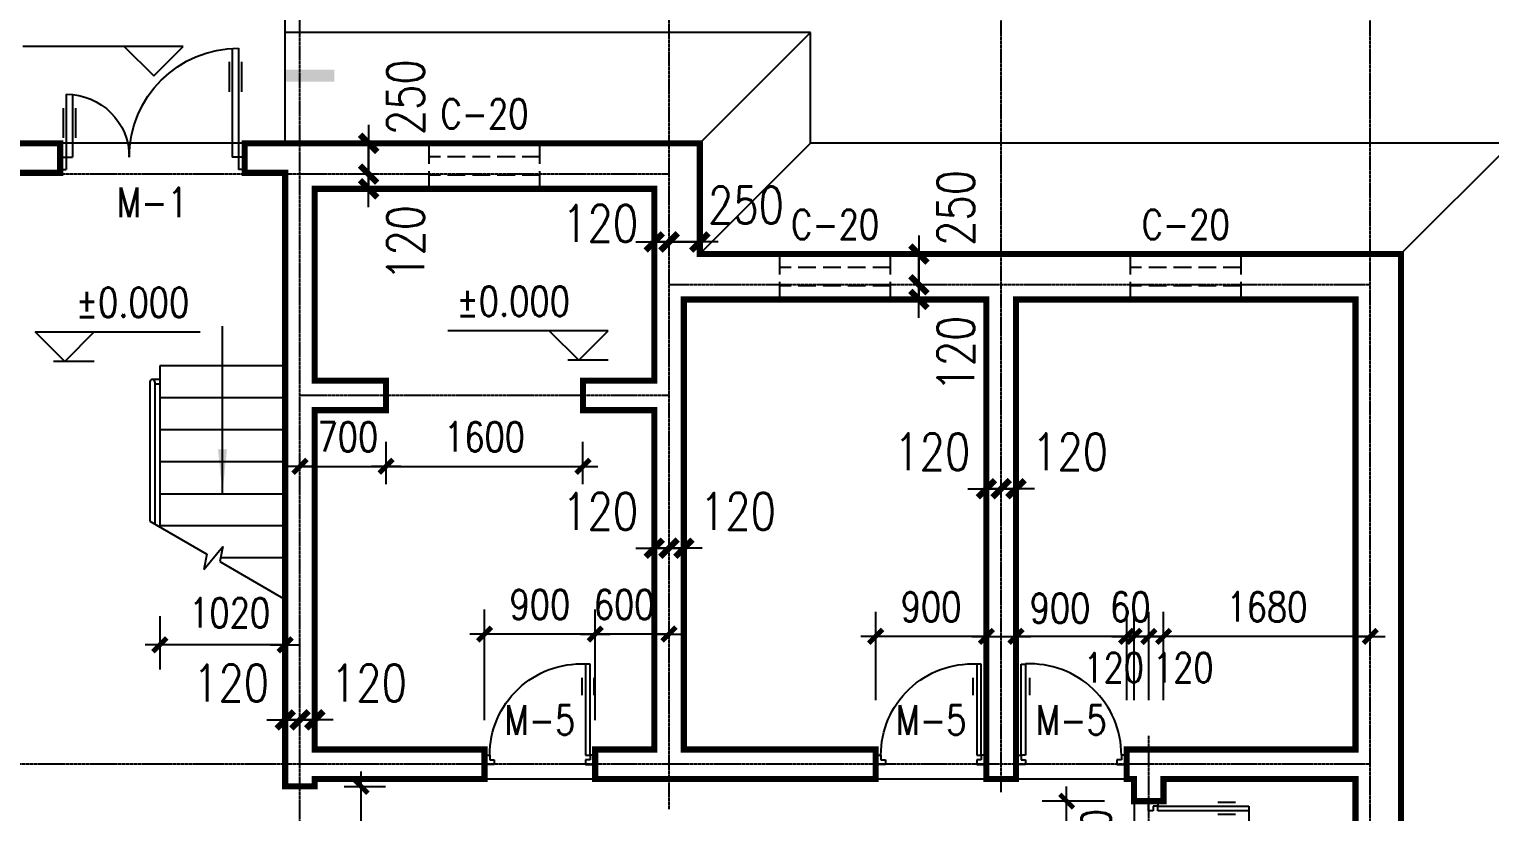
# Model space of a CAD drawing. Header units: millimetres. Extents: x -961 to 83139, y -328 to 41672.
# Drawn here: x 60442 to 72315, y 24796 to 31161 of the extents above; entities that cross this region are included whole.
import ezdxf
from ezdxf.enums import TextEntityAlignment as Align

# ---------------------------------------------------------------- set-up
doc = ezdxf.new("R2010")
doc.units = ezdxf.units.MM
doc.linetypes.add('DASH', pattern=[0.35, 0.25, -0.1])
doc.linetypes.add('DOTE', pattern=[2.42, 2, -0.2, 0.02, -0.2])
for name, color, linetype in [('COLUMN', 7, 'Continuous'), ('DOTE', 1, 'DOTE'), ('GROUND', 2, 'Continuous'), ('PUB_DIM', 3, 'Continuous'), ('PUB_WALL', 7, 'Continuous'), ('STAIR', 2, 'Continuous'), ('WALL', 9, 'Continuous'), ('WINDOW', 4, 'Continuous'), ('WINDOW_TEXT', 7, 'Continuous')]:
    doc.layers.add(name, color=color, linetype=linetype)
doc.styles.add('_SIMPLEX', font='SIMPLEX.shx', dxfattribs={"width": 0.8})
doc.styles.add('DIM_FONT', font='SIMPLEX.shx', dxfattribs={"width": 0.8})
doc.styles.add('SIMPLEX', font='SIMPLEX.SHX')
doc.dimstyles.new('AXIS', dxfattribs={"dimtxt": 300, "dimasz": 1, "dimexe": 250, "dimexo": 300, "dimgap": 150, "dimtad": 1, "dimdec": 0, "dimzin": 0, "dimdsep": 46, "dimtxsty": 'DIM_FONT', "dimblk": '_DIMX', "dimcen": 0.09, "dimse1": 1, "dimse2": 1, "dimclrt": 7, "dimadec": 0, "dimazin": 0, "dimtfac": 1, "dimtdec": 0, "dimtix": 1, "dimtmove": 2, "dimatfit": 3, "dimldrblk": '_DIMX', "dimfxl": 1, "dimtolj": 1, "dimtzin": 0, "dimarcsym": 0})
doc.dimstyles.new('DIMA80', dxfattribs={"dimscale": 0.8, "dimtxt": 300, "dimasz": 1, "dimexe": 250, "dimexo": 300, "dimgap": 150, "dimtad": 1, "dimdec": 0, "dimzin": 0, "dimdsep": 46, "dimtxsty": 'DIM_FONT', "dimblk": '_DIMX', "dimcen": 0.09, "dimse1": 1, "dimclrt": 7, "dimadec": 0, "dimazin": 0, "dimtfac": 1, "dimtdec": 0, "dimtix": 1, "dimtmove": 2, "dimatfit": 3, "dimldrblk": '_DIMX', "dimfxl": 1, "dimtolj": 1, "dimtzin": 0, "dimarcsym": 0})
doc.dimstyles.new('DIMB80', dxfattribs={"dimscale": 0.8, "dimtxt": 300, "dimasz": 1, "dimexe": 250, "dimexo": 300, "dimgap": 150, "dimtad": 1, "dimdec": 0, "dimzin": 0, "dimdsep": 46, "dimtxsty": 'DIM_FONT', "dimblk": '_DIMX', "dimcen": 0.09, "dimse2": 1, "dimclrt": 7, "dimadec": 0, "dimazin": 0, "dimtfac": 1, "dimtdec": 0, "dimtix": 1, "dimtmove": 2, "dimatfit": 3, "dimldrblk": '_DIMX', "dimfxl": 1, "dimtolj": 1, "dimtzin": 0, "dimarcsym": 0})
doc.dimstyles.new('DIMN80', dxfattribs={"dimscale": 0.8, "dimtxt": 300, "dimasz": 1, "dimexe": 250, "dimexo": 300, "dimgap": 150, "dimtad": 1, "dimdec": 0, "dimzin": 0, "dimdsep": 46, "dimtxsty": 'DIM_FONT', "dimblk": '_DIMX', "dimcen": 0.09, "dimclrt": 7, "dimadec": 0, "dimazin": 0, "dimtfac": 1, "dimtdec": 0, "dimtix": 1, "dimtmove": 2, "dimatfit": 3, "dimldrblk": '_DIMX', "dimfxl": 1, "dimtolj": 1, "dimtzin": 0, "dimarcsym": 0})

# ---------------------------------------------------------------- blocks, each defined once
blk = doc.blocks.new('_DIMX')
blk.add_line((-150, 0), (150, 0))
at = {"const_width": 50}
blk.add_lwpolyline([(-70, -70), (70, 70)], dxfattribs=at)
blk = doc.blocks.new('*D818')
at = {"layer": 'Defpoints', "color": 0}
for p in [(63343, 27606), (62643, 27222), (63343, 27222)]:
    blk.add_point(p, dxfattribs=at)
at = {"layer": 'PUB_DIM', "color": 0, "lineweight": -2}
for p, q in [((63343, 27462), (63343, 27806)), ((62644, 27606), (63342, 27606))]:
    blk.add_line(p, q, dxfattribs=at)
at = {"layer": 'PUB_DIM', "color": 0, "lineweight": -2, "xscale": 0.8, "yscale": 0.8, "zscale": 0.8, "rotation": 180}
blk.add_blockref('_DIMX', (62643, 27606), dxfattribs=at)
at = {"layer": 'PUB_DIM', "color": 0, "lineweight": -2, "xscale": 0.8, "yscale": 0.8, "zscale": 0.8}
blk.add_blockref('_DIMX', (63343, 27606), dxfattribs=at)
at = {"layer": 'PUB_DIM', "color": 7, "insert": (63032, 27846), "char_height": 240, "attachment_point": 5, "style": 'DIM_FONT'}
blk.add_mtext('\\A1;700', dxfattribs=at)
blk = doc.blocks.new('_ARROW')
blk.add_solid([(0, 0), (-1, 0.1), (-1, -0.1)])
blk = doc.blocks.new('*D819')
at = {"layer": 'Defpoints', "color": 0}
for p in [(64943, 27606), (63343, 27222), (64943, 27222)]:
    blk.add_point(p, dxfattribs=at)
at = {"layer": 'PUB_DIM', "color": 0, "lineweight": -2}
for p, q in [((63343, 27462), (63343, 27806)), ((64943, 27462), (64943, 27806)), ((63344, 27606), (64942, 27606))]:
    blk.add_line(p, q, dxfattribs=at)
at = {"layer": 'PUB_DIM', "color": 0, "lineweight": -2, "xscale": 0.8, "yscale": 0.8, "zscale": 0.8, "rotation": 180}
blk.add_blockref('_DIMX', (63343, 27606), dxfattribs=at)
at = {"layer": 'PUB_DIM', "color": 0, "lineweight": -2, "xscale": 0.8, "yscale": 0.8, "zscale": 0.8}
blk.add_blockref('_DIMX', (64943, 27606), dxfattribs=at)
at = {"layer": 'PUB_DIM', "color": 7, "insert": (64143, 27846), "char_height": 240, "attachment_point": 5, "style": 'DIM_FONT'}
blk.add_mtext('\\A1;1600', dxfattribs=at)
blk = doc.blocks.new('*D820')
at = {"layer": 'Defpoints', "color": 0}
for p in [(68343, 27424), (68343, 27424), (68463, 27424)]:
    blk.add_point(p, dxfattribs=at)
at = {"layer": 'PUB_DIM', "color": 0, "lineweight": -2}
for p, q in [((68342, 27424), (68341, 27424)), ((68463, 27424), (68343, 27424)), ((68464, 27424), (68465, 27424))]:
    blk.add_line(p, q, dxfattribs=at)
blk.add_blockref('_DIMX', (68343, 27424), dxfattribs=at)
at = {"layer": 'PUB_DIM', "color": 0, "lineweight": -2, "rotation": 180}
blk.add_blockref('_DIMX', (68463, 27424), dxfattribs=at)
at = {"layer": 'PUB_DIM', "color": 7, "insert": (68903, 27724), "char_height": 300, "attachment_point": 5, "style": 'DIM_FONT'}
blk.add_mtext('\\A1;120', dxfattribs=at)
blk = doc.blocks.new('*D821')
at = {"layer": 'Defpoints', "color": 0}
for p in [(68223, 27424), (68223, 27424), (68343, 27424)]:
    blk.add_point(p, dxfattribs=at)
at = {"layer": 'PUB_DIM', "color": 0, "lineweight": -2}
for p, q in [((68222, 27424), (68221, 27424)), ((68343, 27424), (68223, 27424)), ((68344, 27424), (68345, 27424))]:
    blk.add_line(p, q, dxfattribs=at)
blk.add_blockref('_DIMX', (68223, 27424), dxfattribs=at)
at = {"layer": 'PUB_DIM', "color": 0, "lineweight": -2, "rotation": 180}
blk.add_blockref('_DIMX', (68343, 27424), dxfattribs=at)
at = {"layer": 'PUB_DIM', "color": 7, "insert": (67783, 27724), "char_height": 300, "attachment_point": 5, "style": 'DIM_FONT'}
blk.add_mtext('\\A1;120', dxfattribs=at)
blk = doc.blocks.new('*D822')
at = {"layer": 'Defpoints', "color": 0}
for p in [(62523, 25544), (62523, 25544), (62643, 25544)]:
    blk.add_point(p, dxfattribs=at)
at = {"layer": 'PUB_DIM', "color": 0, "lineweight": -2}
for p, q in [((62522, 25544), (62521, 25544)), ((62643, 25544), (62523, 25544)), ((62644, 25544), (62645, 25544))]:
    blk.add_line(p, q, dxfattribs=at)
blk.add_blockref('_DIMX', (62523, 25544), dxfattribs=at)
at = {"layer": 'PUB_DIM', "color": 0, "lineweight": -2, "rotation": 180}
blk.add_blockref('_DIMX', (62643, 25544), dxfattribs=at)
at = {"layer": 'PUB_DIM', "color": 7, "insert": (62083, 25844), "char_height": 300, "attachment_point": 5, "style": 'DIM_FONT'}
blk.add_mtext('\\A1;120', dxfattribs=at)
blk = doc.blocks.new('*D823')
at = {"layer": 'Defpoints', "color": 0}
for p in [(61503, 26628), (62523, 26628), (61503, 26154)]:
    blk.add_point(p, dxfattribs=at)
at = {"layer": 'PUB_DIM', "color": 0, "lineweight": -2}
for p, q in [((61503, 26388), (61503, 25954)), ((62522, 26154), (61504, 26154))]:
    blk.add_line(p, q, dxfattribs=at)
at = {"layer": 'PUB_DIM', "color": 0, "lineweight": -2, "xscale": 0.8, "yscale": 0.8, "zscale": 0.8, "rotation": 180}
blk.add_blockref('_DIMX', (61503, 26154), dxfattribs=at)
at = {"layer": 'PUB_DIM', "color": 0, "lineweight": -2, "xscale": 0.8, "yscale": 0.8, "zscale": 0.8}
blk.add_blockref('_DIMX', (62523, 26154), dxfattribs=at)
at = {"layer": 'PUB_DIM', "color": 7, "insert": (62071, 26414), "char_height": 240, "attachment_point": 5, "style": 'DIM_FONT'}
blk.add_mtext('\\A1;1020', dxfattribs=at)
blk = doc.blocks.new('M_A23MCU')
for p, q in [((-0.454, 0.081), (-0.454, 0.905)), ((-0.454, 0.905), (-0.413, 0.905)), ((-0.413, 0.905), (-0.413, 0.081)), ((-0.489, 0.782), (-0.489, 0.624)), ((-0.378, 0.782), (-0.378, 0.624)), ((-0.495, -0.002), (-0.495, 0.081)), ((-0.495, 0.081), (-0.454, 0.081)), ((-0.413, 0.081), (-0.454, 0.081)), ((-0.454, 0.081), (-0.454, 0.039)), ((-0.454, 0.039), (-0.413, 0.039)), ((-0.413, 0.039), (-0.413, -0.002)), ((0.412, 0.039), (0.412, -0.002)), ((0.453, 0.039), (0.412, 0.039)), ((0.453, 0.081), (0.453, 0.039)), ((0.494, 0.081), (0.453, 0.081)), ((0.494, -0.002), (0.494, 0.081)), ((-0.413, -0.002), (-0.495, -0.002)), ((-0.495, -0.002), (-0.495, -0.002)), ((0.412, -0.002), (0.494, -0.002)), ((0.494, -0.002), (0.494, -0.002))]:
    blk.add_line(p, q)
blk.add_arc((-0.372, 0.082), 0.825, 359.9283, 92.866)
blk = doc.blocks.new('*D875')
at = {"layer": 'Defpoints', "color": 0}
for p in [(69663, 26223), (69663, 25465), (71343, 25465)]:
    blk.add_point(p, dxfattribs=at)
at = {"layer": 'PUB_DIM', "color": 0, "lineweight": -2}
for p, q in [((69663, 25705), (69663, 26423)), ((71342, 26223), (69664, 26223))]:
    blk.add_line(p, q, dxfattribs=at)
at = {"layer": 'PUB_DIM', "color": 0, "lineweight": -2, "xscale": 0.8, "yscale": 0.8, "zscale": 0.8, "rotation": 180}
blk.add_blockref('_DIMX', (69663, 26223), dxfattribs=at)
at = {"layer": 'PUB_DIM', "color": 0, "lineweight": -2, "xscale": 0.8, "yscale": 0.8, "zscale": 0.8}
blk.add_blockref('_DIMX', (71343, 26223), dxfattribs=at)
at = {"layer": 'PUB_DIM', "color": 7, "insert": (70503, 26463), "char_height": 240, "attachment_point": 5, "style": 'DIM_FONT'}
blk.add_mtext('\\A1;1680', dxfattribs=at)
blk = doc.blocks.new('*D740')
at = {"layer": 'Defpoints', "color": 0}
for p in [(65643, 26940), (65643, 26940), (65763, 26940)]:
    blk.add_point(p, dxfattribs=at)
at = {"layer": 'PUB_DIM', "color": 0, "lineweight": -2}
for p, q in [((65642, 26940), (65641, 26940)), ((65763, 26940), (65643, 26940)), ((65764, 26940), (65765, 26940))]:
    blk.add_line(p, q, dxfattribs=at)
blk.add_blockref('_DIMX', (65643, 26940), dxfattribs=at)
at = {"layer": 'PUB_DIM', "color": 0, "lineweight": -2, "rotation": 180}
blk.add_blockref('_DIMX', (65763, 26940), dxfattribs=at)
at = {"layer": 'PUB_DIM', "color": 7, "insert": (66203, 27240), "char_height": 300, "attachment_point": 5, "style": 'DIM_FONT'}
blk.add_mtext('\\A1;120', dxfattribs=at)
blk = doc.blocks.new('*D741')
at = {"layer": 'Defpoints', "color": 0}
for p in [(65523, 26940), (65523, 26940), (65643, 26940)]:
    blk.add_point(p, dxfattribs=at)
at = {"layer": 'PUB_DIM', "color": 0, "lineweight": -2}
for p, q in [((65522, 26940), (65521, 26940)), ((65643, 26940), (65523, 26940)), ((65644, 26940), (65645, 26940))]:
    blk.add_line(p, q, dxfattribs=at)
blk.add_blockref('_DIMX', (65523, 26940), dxfattribs=at)
at = {"layer": 'PUB_DIM', "color": 0, "lineweight": -2, "rotation": 180}
blk.add_blockref('_DIMX', (65643, 26940), dxfattribs=at)
at = {"layer": 'PUB_DIM', "color": 7, "insert": (65083, 27240), "char_height": 300, "attachment_point": 5, "style": 'DIM_FONT'}
blk.add_mtext('\\A1;120', dxfattribs=at)
blk = doc.blocks.new('*D742')
at = {"layer": 'Defpoints', "color": 0}
for p in [(65043, 26242), (65043, 25303), (65643, 25303)]:
    blk.add_point(p, dxfattribs=at)
at = {"layer": 'PUB_DIM', "color": 0, "lineweight": -2}
for p, q in [((65043, 25543), (65043, 26442)), ((65642, 26242), (65043, 26242))]:
    blk.add_line(p, q, dxfattribs=at)
at = {"layer": 'PUB_DIM', "color": 0, "lineweight": -2, "xscale": 0.8, "yscale": 0.8, "zscale": 0.8, "rotation": 180}
blk.add_blockref('_DIMX', (65043, 26242), dxfattribs=at)
at = {"layer": 'PUB_DIM', "color": 0, "lineweight": -2, "xscale": 0.8, "yscale": 0.8, "zscale": 0.8}
blk.add_blockref('_DIMX', (65643, 26242), dxfattribs=at)
at = {"layer": 'PUB_DIM', "color": 7, "insert": (65278, 26482), "char_height": 240, "attachment_point": 5, "style": 'DIM_FONT'}
blk.add_mtext('\\A1;600', dxfattribs=at)
blk = doc.blocks.new('*D744')
at = {"layer": 'Defpoints', "color": 0}
for p in [(68875, 24883), (69423, 24883), (69423, 23983)]:
    blk.add_point(p, dxfattribs=at)
at = {"layer": 'PUB_DIM', "color": 0, "lineweight": -2}
for p, q in [((69183, 24883), (68675, 24883)), ((68875, 23984), (68875, 24882)), ((69183, 23983), (68675, 23983))]:
    blk.add_line(p, q, dxfattribs=at)
at = {"layer": 'PUB_DIM', "color": 0, "lineweight": -2, "xscale": 0.8, "yscale": 0.8, "zscale": 0.8}
for p, rotation in [((68875, 24883), 90), ((68875, 23983), 270)]:
    blk.add_blockref('_DIMX', p, dxfattribs=dict(at, rotation=rotation))
at = {"layer": 'PUB_DIM', "color": 7, "insert": (69115, 24571), "char_height": 240, "attachment_point": 5, "rotation": 90, "style": 'DIM_FONT'}
blk.add_mtext('\\A1;900', dxfattribs=at)
blk = doc.blocks.new('*D745')
at = {"layer": 'Defpoints', "color": 0}
for p in [(68463, 26223), (68463, 25465), (69363, 25465)]:
    blk.add_point(p, dxfattribs=at)
at = {"layer": 'PUB_DIM', "color": 0, "lineweight": -2}
for p, q in [((69363, 25705), (69363, 26423)), ((68462, 26223), (68461, 26223)), ((69363, 26223), (68463, 26223)), ((69364, 26223), (69364, 26223))]:
    blk.add_line(p, q, dxfattribs=at)
at = {"layer": 'PUB_DIM', "color": 0, "lineweight": -2, "xscale": 0.8, "yscale": 0.8, "zscale": 0.8}
blk.add_blockref('_DIMX', (68463, 26223), dxfattribs=at)
at = {"layer": 'PUB_DIM', "color": 0, "lineweight": -2, "xscale": 0.8, "yscale": 0.8, "zscale": 0.8, "rotation": 180}
blk.add_blockref('_DIMX', (69363, 26223), dxfattribs=at)
at = {"layer": 'PUB_DIM', "color": 7, "insert": (68821, 26453), "char_height": 240, "attachment_point": 5, "style": 'DIM_FONT'}
blk.add_mtext('\\A1;900', dxfattribs=at)
blk = doc.blocks.new('*D746')
at = {"layer": 'Defpoints', "color": 0}
for p in [(69543, 26223), (69543, 25465), (69663, 25465)]:
    blk.add_point(p, dxfattribs=at)
at = {"layer": 'PUB_DIM', "color": 0, "lineweight": -2}
for p, q in [((69543, 25705), (69543, 26423)), ((69663, 25705), (69663, 26423)), ((69542, 26223), (69541, 26223)), ((69663, 26223), (69543, 26223)), ((69664, 26223), (69664, 26223))]:
    blk.add_line(p, q, dxfattribs=at)
at = {"layer": 'PUB_DIM', "color": 0, "lineweight": -2, "xscale": 0.8, "yscale": 0.8, "zscale": 0.8}
blk.add_blockref('_DIMX', (69543, 26223), dxfattribs=at)
at = {"layer": 'PUB_DIM', "color": 0, "lineweight": -2, "xscale": 0.8, "yscale": 0.8, "zscale": 0.8, "rotation": 180}
blk.add_blockref('_DIMX', (69663, 26223), dxfattribs=at)
at = {"layer": 'PUB_DIM', "color": 7, "insert": (69823, 25969), "char_height": 240, "attachment_point": 5, "style": 'DIM_FONT'}
blk.add_mtext('\\A1;120', dxfattribs=at)
blk = doc.blocks.new('*D747')
at = {"layer": 'Defpoints', "color": 0}
for p in [(69363, 26223), (69363, 25465), (69423, 25465)]:
    blk.add_point(p, dxfattribs=at)
at = {"layer": 'PUB_DIM', "color": 0, "lineweight": -2}
for p, q in [((69363, 25705), (69363, 26423)), ((69423, 25705), (69423, 26423)), ((69362, 26223), (69361, 26223)), ((69423, 26223), (69363, 26223)), ((69424, 26223), (69424, 26223))]:
    blk.add_line(p, q, dxfattribs=at)
at = {"layer": 'PUB_DIM', "color": 0, "lineweight": -2, "xscale": 0.8, "yscale": 0.8, "zscale": 0.8}
blk.add_blockref('_DIMX', (69363, 26223), dxfattribs=at)
at = {"layer": 'PUB_DIM', "color": 0, "lineweight": -2, "xscale": 0.8, "yscale": 0.8, "zscale": 0.8, "rotation": 180}
blk.add_blockref('_DIMX', (69423, 26223), dxfattribs=at)
at = {"layer": 'PUB_DIM', "color": 7, "insert": (69393, 26463), "char_height": 240, "attachment_point": 5, "style": 'DIM_FONT'}
blk.add_mtext('\\A1;60', dxfattribs=at)
blk = doc.blocks.new('*D748')
at = {"layer": 'Defpoints', "color": 0}
for p in [(67323, 26223), (67323, 25465), (68223, 25465)]:
    blk.add_point(p, dxfattribs=at)
at = {"layer": 'PUB_DIM', "color": 0, "lineweight": -2}
for p, q in [((67323, 25705), (67323, 26423)), ((68222, 26223), (67324, 26223))]:
    blk.add_line(p, q, dxfattribs=at)
at = {"layer": 'PUB_DIM', "color": 0, "lineweight": -2, "xscale": 0.8, "yscale": 0.8, "zscale": 0.8, "rotation": 180}
blk.add_blockref('_DIMX', (67323, 26223), dxfattribs=at)
at = {"layer": 'PUB_DIM', "color": 0, "lineweight": -2, "xscale": 0.8, "yscale": 0.8, "zscale": 0.8}
blk.add_blockref('_DIMX', (68223, 26223), dxfattribs=at)
at = {"layer": 'PUB_DIM', "color": 7, "insert": (67773, 26463), "char_height": 240, "attachment_point": 5, "style": 'DIM_FONT'}
blk.add_mtext('\\A1;900', dxfattribs=at)
blk = doc.blocks.new('*D749')
at = {"layer": 'Defpoints', "color": 0}
for p in [(69423, 26223), (69423, 25465), (69543, 25465)]:
    blk.add_point(p, dxfattribs=at)
at = {"layer": 'PUB_DIM', "color": 0, "lineweight": -2}
for p, q in [((69423, 25705), (69423, 26423)), ((69543, 25705), (69543, 26423)), ((69422, 26223), (69421, 26223)), ((69543, 26223), (69423, 26223)), ((69544, 26223), (69544, 26223))]:
    blk.add_line(p, q, dxfattribs=at)
at = {"layer": 'PUB_DIM', "color": 0, "lineweight": -2, "xscale": 0.8, "yscale": 0.8, "zscale": 0.8}
blk.add_blockref('_DIMX', (69423, 26223), dxfattribs=at)
at = {"layer": 'PUB_DIM', "color": 0, "lineweight": -2, "xscale": 0.8, "yscale": 0.8, "zscale": 0.8, "rotation": 180}
blk.add_blockref('_DIMX', (69543, 26223), dxfattribs=at)
at = {"layer": 'PUB_DIM', "color": 7, "insert": (69257, 25969), "char_height": 240, "attachment_point": 5, "style": 'DIM_FONT'}
blk.add_mtext('\\A1;120', dxfattribs=at)
blk = doc.blocks.new('*D750')
at = {"layer": 'Defpoints', "color": 0}
for p in [(62763, 25003), (63139, 25003), (62763, 23803)]:
    blk.add_point(p, dxfattribs=at)
at = {"layer": 'PUB_DIM', "color": 0, "lineweight": -2}
for p, q in [((63003, 25003), (63339, 25003)), ((63139, 23804), (63139, 25002)), ((63003, 23803), (63339, 23803))]:
    blk.add_line(p, q, dxfattribs=at)
at = {"layer": 'PUB_DIM', "color": 0, "lineweight": -2, "xscale": 0.8, "yscale": 0.8, "zscale": 0.8}
for p, rotation in [((63139, 25003), 90), ((63139, 23803), 270)]:
    blk.add_blockref('_DIMX', p, dxfattribs=dict(at, rotation=rotation))
at = {"layer": 'PUB_DIM', "color": 7, "insert": (62899, 24403), "char_height": 240, "attachment_point": 5, "rotation": 90, "style": 'DIM_FONT'}
blk.add_mtext('\\A1;1200', dxfattribs=at)
blk = doc.blocks.new('M_A6')
blk.add_line((0.5, 0), (0.5, 0))
blk = doc.blocks.new('*D751')
at = {"layer": 'Defpoints', "color": 0}
for p in [(62643, 25544), (62643, 25544), (62763, 25544)]:
    blk.add_point(p, dxfattribs=at)
at = {"layer": 'PUB_DIM', "color": 0, "lineweight": -2}
for p, q in [((62642, 25544), (62641, 25544)), ((62763, 25544), (62643, 25544)), ((62764, 25544), (62765, 25544))]:
    blk.add_line(p, q, dxfattribs=at)
blk.add_blockref('_DIMX', (62643, 25544), dxfattribs=at)
at = {"layer": 'PUB_DIM', "color": 0, "lineweight": -2, "rotation": 180}
blk.add_blockref('_DIMX', (62763, 25544), dxfattribs=at)
at = {"layer": 'PUB_DIM', "color": 7, "insert": (63203, 25844), "char_height": 300, "attachment_point": 5, "style": 'DIM_FONT'}
blk.add_mtext('\\A1;120', dxfattribs=at)
blk = doc.blocks.new('*D753')
at = {"layer": 'Defpoints', "color": 0}
for p in [(64143, 26242), (64143, 25303), (65043, 25303)]:
    blk.add_point(p, dxfattribs=at)
at = {"layer": 'PUB_DIM', "color": 0, "lineweight": -2}
for p, q in [((64143, 25543), (64143, 26442)), ((65043, 25543), (65043, 26442)), ((65042, 26242), (64143, 26242))]:
    blk.add_line(p, q, dxfattribs=at)
at = {"layer": 'PUB_DIM', "color": 0, "lineweight": -2, "xscale": 0.8, "yscale": 0.8, "zscale": 0.8, "rotation": 180}
blk.add_blockref('_DIMX', (64143, 26242), dxfattribs=at)
at = {"layer": 'PUB_DIM', "color": 0, "lineweight": -2, "xscale": 0.8, "yscale": 0.8, "zscale": 0.8}
blk.add_blockref('_DIMX', (65043, 26242), dxfattribs=at)
at = {"layer": 'PUB_DIM', "color": 7, "insert": (64593, 26482), "char_height": 240, "attachment_point": 5, "style": 'DIM_FONT'}
blk.add_mtext('\\A1;900', dxfattribs=at)
blk = doc.blocks.new('_A0ZSL')
for p, q in [((-0.4667, 0.5959), (-0.4667, -0.0625)), ((-0.4333, 0.5947), (-0.4333, 0.0042)), ((-0.4833, 0.5212), (-0.4833, 0.3596)), ((-0.4167, 0.5212), (-0.4167, 0.3596)), ((0.4333, 0.3447), (0.4333, 0.0042)), ((0.4667, 0.3459), (0.4667, -0.0625)), ((0.4167, 0.2712), (0.4167, 0.1096)), ((0.4833, 0.2712), (0.4833, 0.1096)), ((-0.5, 0.0042), (-0.4333, 0.0042)), ((-0.5, 0.0042), (-0.5, -0.0625)), ((0.5, 0.0042), (0.4333, 0.0042)), ((0.5, 0.0042), (0.5, -0.0625)), ((-0.5, -0.0625), (-0.4667, -0.0625)), ((0.5, -0.0625), (0.4667, -0.0625))]:
    blk.add_line(p, q)
for centre, radius, start, end in [((-0.4667, 0.0042), 0.5917, 0, 90), ((0.4667, 0.0042), 0.3417, 90, 180)]:
    blk.add_arc(centre, radius, start, end)
blk = doc.blocks.new('*D770')
at = {"layer": 'Defpoints', "color": 0}
for p in [(65523, 29431), (65643, 29431), (65643, 29431)]:
    blk.add_point(p, dxfattribs=at)
at = {"layer": 'PUB_DIM', "color": 0, "lineweight": -2}
for p, q in [((65522, 29431), (65521, 29431)), ((65523, 29431), (65643, 29431)), ((65644, 29431), (65645, 29431))]:
    blk.add_line(p, q, dxfattribs=at)
blk.add_blockref('_DIMX', (65523, 29431), dxfattribs=at)
at = {"layer": 'PUB_DIM', "color": 0, "lineweight": -2, "rotation": 180}
blk.add_blockref('_DIMX', (65643, 29431), dxfattribs=at)
at = {"layer": 'PUB_DIM', "color": 7, "insert": (65083, 29582), "char_height": 300, "attachment_point": 5, "style": 'DIM_FONT'}
blk.add_mtext('\\A1;120', dxfattribs=at)
blk = doc.blocks.new('_GCBLK')
at = {"linetype": 'DASH'}
for p, q in [((-0.5, -0.5), (-0.5, 0.5)), ((0.5, -0.5), (0.5, 0.5)), ((-0.5, 0.2), (0.5, 0.2)), ((-0.5, -0.2), (0.5, -0.2))]:
    blk.add_line(p, q, dxfattribs=at)
at = {"layer": 'WINDOW_TEXT', "style": 'SIMPLEX', "flags": 9}
blk.add_attdef('A', text='', height=1, dxfattribs=at).set_placement((0, 1.5), align=Align.MIDDLE)
blk = doc.blocks.new('*D771')
at = {"layer": 'Defpoints', "color": 0}
for p in [(67674, 29333), (67674, 29333), (67674, 29083)]:
    blk.add_point(p, dxfattribs=at)
at = {"layer": 'PUB_DIM', "color": 0, "lineweight": -2}
for p, q in [((67674, 29334), (67674, 29335)), ((67674, 29083), (67674, 29333)), ((67674, 29082), (67674, 29081))]:
    blk.add_line(p, q, dxfattribs=at)
for p, rotation in [((67674, 29333), 270), ((67674, 29083), 90)]:
    blk.add_blockref('_DIMX', p, dxfattribs=dict(at, rotation=rotation))
at = {"layer": 'PUB_DIM', "color": 7, "insert": (67974, 29708), "char_height": 300, "attachment_point": 5, "rotation": 90, "style": 'DIM_FONT'}
blk.add_mtext('\\A1;250', dxfattribs=at)
blk = doc.blocks.new('*D772')
at = {"layer": 'Defpoints', "color": 0}
for p in [(65643, 29431), (65893, 29431), (65893, 29431)]:
    blk.add_point(p, dxfattribs=at)
at = {"layer": 'PUB_DIM', "color": 0, "lineweight": -2}
for p, q in [((65642, 29431), (65641, 29431)), ((65643, 29431), (65893, 29431)), ((65894, 29431), (65895, 29431))]:
    blk.add_line(p, q, dxfattribs=at)
blk.add_blockref('_DIMX', (65643, 29431), dxfattribs=at)
at = {"layer": 'PUB_DIM', "color": 0, "lineweight": -2, "rotation": 180}
blk.add_blockref('_DIMX', (65893, 29431), dxfattribs=at)
at = {"layer": 'PUB_DIM', "color": 7, "insert": (66268, 29731), "char_height": 300, "attachment_point": 5, "style": 'DIM_FONT'}
blk.add_mtext('\\A1;250', dxfattribs=at)
blk = doc.blocks.new('*D773')
at = {"layer": 'Defpoints', "color": 0}
for p in [(67674, 29083), (67674, 29083), (67674, 28963)]:
    blk.add_point(p, dxfattribs=at)
at = {"layer": 'PUB_DIM', "color": 0, "lineweight": -2}
for p, q in [((67674, 29084), (67674, 29085)), ((67674, 28963), (67674, 29083)), ((67674, 28962), (67674, 28961))]:
    blk.add_line(p, q, dxfattribs=at)
for p, rotation in [((67674, 29083), 270), ((67674, 28963), 90)]:
    blk.add_blockref('_DIMX', p, dxfattribs=dict(at, rotation=rotation))
at = {"layer": 'PUB_DIM', "color": 7, "insert": (67974, 28523), "char_height": 300, "attachment_point": 5, "rotation": 90, "style": 'DIM_FONT'}
blk.add_mtext('\\A1;120', dxfattribs=at)
blk = doc.blocks.new('*D774')
at = {"layer": 'Defpoints', "color": 0}
for p in [(63201, 29983), (63201, 29983), (63201, 29863)]:
    blk.add_point(p, dxfattribs=at)
at = {"layer": 'PUB_DIM', "color": 0, "lineweight": -2}
for p, q in [((63201, 29984), (63201, 29985)), ((63201, 29863), (63201, 29983)), ((63201, 29862), (63201, 29861))]:
    blk.add_line(p, q, dxfattribs=at)
for p, rotation in [((63201, 29983), 270), ((63201, 29863), 90)]:
    blk.add_blockref('_DIMX', p, dxfattribs=dict(at, rotation=rotation))
at = {"layer": 'PUB_DIM', "color": 7, "insert": (63501, 29423), "char_height": 300, "attachment_point": 5, "rotation": 90, "style": 'DIM_FONT'}
blk.add_mtext('\\A1;120', dxfattribs=at)
blk = doc.blocks.new('*D775')
at = {"layer": 'Defpoints', "color": 0}
for p in [(63201, 30233), (63201, 30233), (63201, 29983)]:
    blk.add_point(p, dxfattribs=at)
at = {"layer": 'PUB_DIM', "color": 0, "lineweight": -2}
for p, q in [((63201, 30234), (63201, 30235)), ((63201, 29983), (63201, 30233)), ((63201, 29982), (63201, 29981))]:
    blk.add_line(p, q, dxfattribs=at)
for p, rotation in [((63201, 30233), 270), ((63201, 29983), 90)]:
    blk.add_blockref('_DIMX', p, dxfattribs=dict(at, rotation=rotation))
at = {"layer": 'PUB_DIM', "color": 7, "insert": (63501, 30608), "char_height": 300, "attachment_point": 5, "rotation": 90, "style": 'DIM_FONT'}
blk.add_mtext('\\A1;250', dxfattribs=at)
blk = doc.blocks.new('_FZH')
blk.add_solid([(-0.5, -0.5), (-0.5, 0.5), (0.5, -0.5), (0.5, 0.5)])

msp = doc.modelspace()

# ---------------------------------------------------------------- linework, layer by layer
at = {"color": 2}
msp.add_line((62522.7, 30233.2), (62522.7, 31633.2), dxfattribs=at)
at = {"layer": 'DOTE'}
for p, q in [((62642.7, 23360.3), (62642.7, 32751.7)), ((65642.7, 24819), (65642.7, 32751.7)), ((68342.7, 24955.9), (68342.7, 32751.7)), ((71342.7, 15533.2), (71342.7, 32751.7)), ((65642.7, 29983.2), (57242.7, 29983.2)), ((71342.7, 29083.2), (65642.7, 29083.2)), ((65642.7, 28183.2), (62642.7, 28183.2)), ((69542.7, 21883.2), (69542.7, 25415.1)), ((71342.7, 25183.2), (51542.7, 25183.2))]:
    msp.add_line(p, q, dxfattribs=at)
at = {"layer": 'GROUND'}
for p, q in [((66792.7, 31133.2), (62522.7, 31133.2)), ((65892.7, 30233.2), (66792.7, 31133.2)), ((66792.7, 30233.2), (66792.7, 31133.2)), ((65892.7, 29333.2), (66792.7, 30233.2)), ((72492.7, 30233.2), (66792.7, 30233.2)), ((71592.7, 29333.2), (72492.7, 30233.2))]:
    msp.add_line(p, q, dxfattribs=at)
at = {"layer": 'PUB_DIM'}
for p, q in [((61454, 31021.1), (60388.9, 31021.1)), ((61694, 31021.1), (61214, 31021.1)), ((61214, 31021.1), (61454, 30781.1)), ((61454, 30781.1), (61694, 31021.1)), ((60490.6, 28699.4), (60970.6, 28699.4)), ((60730.6, 28459.4), (60490.6, 28699.4)), ((60970.6, 28699.4), (60730.6, 28459.4)), ((60730.6, 28699.4), (61832.3, 28699.4)), ((64908.5, 28708.6), (63843.4, 28708.6)), ((65148.5, 28708.6), (64668.5, 28708.6)), ((64668.5, 28708.6), (64908.5, 28468.6)), ((64908.5, 28468.6), (65148.5, 28708.6)), ((60970.6, 28459.4), (60639.2, 28459.4)), ((65148.5, 28468.6), (64820.1, 28468.6))]:
    msp.add_line(p, q, dxfattribs=at)
msp.add_lwpolyline([(62012.7, 27383.2), (62012.7, 28746.5)], dxfattribs=at)
at = {"layer": 'PUB_WALL', "const_width": 50}
for points in [[(56992.7, 30233.2), (60492.7, 30233.2), (60492.7, 30233.2), (60692.7, 30233.2), (60692.7, 29993.2), (60362.7, 29993.2)], [(71592.7, 22333.2), (71592.7, 29333.2), (65892.7, 29333.2), (65892.7, 30233.2), (62392.7, 30233.2), (62192.7, 30233.2), (62192.7, 29993.2), (62522.7, 29993.2), (62522.7, 25003.2), (62762.7, 25003.2), (62762.7, 25063.2), (64142.7, 25063.2), (64142.7, 25303.2), (62762.7, 25303.2), (62762.7, 28063.2), (63342.7, 28063.2), (63342.7, 28303.2), (62762.7, 28303.2), (62762.7, 28963.2), (62762.7, 29863.2), (65522.7, 29863.2), (65522.7, 28963.2), (65522.7, 28303.2), (64942.7, 28303.2), (64942.7, 28063.2), (65522.7, 28063.2), (65522.7, 25303.2), (65042.7, 25303.2), (65042.7, 25063.2), (67322.7, 25063.2), (67322.7, 25303.2), (65762.7, 25303.2), (65762.7, 28963.2), (68222.7, 28963.2), (68222.7, 25303.2), (68222.7, 25063.2), (68462.7, 25063.2), (68462.7, 25303.2), (68462.7, 28963.2), (71222.7, 28963.2), (71222.7, 25303.2), (69362.7, 25303.2), (69362.7, 25063.2), (69422.7, 25063.2), (69422.7, 24883.2), (69662.7, 24883.2), (69662.7, 25063.2), (71222.7, 25063.2), (71222.7, 22333.2)]]:
    msp.add_lwpolyline(points, dxfattribs=at)
msp.add_lwpolyline([(62392.7, 30233.2), (62392.7, 30233.2)], close=True, dxfattribs=at)
at = {"layer": 'STAIR'}
for p, q in [((61502.7, 28423.2), (61502.7, 27112.8)), ((62522.7, 28423.2), (61502.7, 28423.2)), ((61422.7, 28293.2), (61422.7, 27159)), ((61462.7, 28313.2), (61442.7, 28313.2)), ((61502.7, 28313.2), (61462.7, 28313.2)), ((61462.7, 28293.2), (61462.7, 27135.9)), ((61502.7, 28273.2), (61462.7, 28273.2)), ((62522.7, 28163.2), (61502.7, 28163.2)), ((62522.7, 27903.2), (61502.7, 27903.2)), ((62522.7, 27643.2), (61502.7, 27643.2)), ((61502.7, 27383.2), (62522.7, 27383.2)), ((61422.7, 27159), (61886.6, 26891.1)), ((62522.7, 27123.2), (61502.7, 27123.2)), ((61861.3, 26767.2), (62015.9, 26955.1)), ((62015.9, 26955.1), (61990.6, 26831.1)), ((61886.6, 26891.1), (61861.3, 26767.2)), ((62522.7, 26863.2), (61997.1, 26863.2)), ((61990.6, 26831.1), (62522.7, 26523.9))]:
    msp.add_line(p, q, dxfattribs=at)
msp.add_arc((61442.7, 28293.2), 20, 0, 180, dxfattribs=at)
at = {"layer": 'WALL'}
for p, q in [((60492.7, 30233.2), (56992.7, 30233.2)), ((60492.7, 30233.2), (60492.7, 30233.2)), ((60692.7, 30233.2), (60492.7, 30233.2)), ((60692.7, 29993.2), (60692.7, 30233.2)), ((62392.7, 30233.2), (62192.7, 30233.2)), ((62192.7, 29993.2), (62192.7, 30233.2)), ((65892.7, 30233.2), (62392.7, 30233.2)), ((62392.7, 30233.2), (62392.7, 30233.2)), ((62392.7, 30233.2), (62392.7, 30233.2)), ((65892.7, 29333.2), (65892.7, 30233.2)), ((60692.7, 29993.2), (60362.7, 29993.2)), ((62522.7, 29993.2), (62192.7, 29993.2)), ((62522.7, 29993.2), (62522.7, 25003.2)), ((62762.7, 29863.2), (62762.7, 28963.2)), ((65522.7, 29863.2), (62762.7, 29863.2)), ((65522.7, 28963.2), (65522.7, 29863.2)), ((71592.7, 29333.2), (65892.7, 29333.2)), ((71592.7, 23083.2), (71592.7, 29333.2)), ((62762.7, 28963.2), (62762.7, 28303.2)), ((62762.7, 28303.2), (62762.7, 28963.2)), ((65522.7, 28963.2), (65522.7, 28303.2)), ((65762.7, 28963.2), (65762.7, 25303.2)), ((68222.7, 28963.2), (65762.7, 28963.2)), ((68222.7, 25303.2), (68222.7, 28963.2)), ((68462.7, 25303.2), (68462.7, 28963.2)), ((71222.7, 28963.2), (68462.7, 28963.2)), ((71222.7, 25303.2), (71222.7, 28963.2)), ((63342.7, 28303.2), (62762.7, 28303.2)), ((63342.7, 28303.2), (63342.7, 28063.2)), ((64942.7, 28303.2), (64942.7, 28063.2)), ((65522.7, 28303.2), (64942.7, 28303.2)), ((62762.7, 28063.2), (62762.7, 25303.2)), ((63342.7, 28063.2), (62762.7, 28063.2)), ((65522.7, 28063.2), (64942.7, 28063.2)), ((65522.7, 28063.2), (65522.7, 25303.2)), ((64142.7, 25303.2), (62762.7, 25303.2)), ((64142.7, 25303.2), (64142.7, 25063.2)), ((65042.7, 25303.2), (65042.7, 25063.2)), ((65522.7, 25303.2), (65042.7, 25303.2)), ((67322.7, 25303.2), (65762.7, 25303.2)), ((67322.7, 25303.2), (67322.7, 25063.2)), ((68222.7, 25303.2), (68222.7, 25063.2)), ((68462.7, 25303.2), (68462.7, 25063.2)), ((71222.7, 25303.2), (69362.7, 25303.2)), ((69362.7, 25303.2), (69362.7, 25063.2)), ((64142.7, 25063.2), (62762.7, 25063.2)), ((62762.7, 25063.2), (62762.7, 25003.2)), ((67322.7, 25063.2), (65042.7, 25063.2)), ((68462.7, 25063.2), (68222.7, 25063.2)), ((69422.7, 25063.2), (69362.7, 25063.2)), ((69422.7, 24883.2), (69422.7, 25063.2)), ((69662.7, 25063.2), (71222.7, 25063.2)), ((69662.7, 24883.2), (69662.7, 25063.2)), ((71222.7, 23083.2), (71222.7, 25063.2)), ((62522.7, 25003.2), (62762.7, 25003.2)), ((69662.7, 24883.2), (69422.7, 24883.2))]:
    msp.add_line(p, q, dxfattribs=at)
at = {"layer": 'WINDOW'}
for p, q in [((62192.7, 30233.2), (60692.7, 30233.2)), ((65042.7, 25063.2), (64142.7, 25063.2)), ((68222.7, 25063.2), (67322.7, 25063.2)), ((69362.7, 25063.2), (68462.7, 25063.2)), ((69422.7, 24883.2), (69422.7, 23983.2))]:
    msp.add_line(p, q, dxfattribs=at)

# ---------------------------------------------------------------- block references
at = {"layer": 'COLUMN', "xscale": 400, "yscale": 100, "zscale": 400}
msp.add_blockref('_FZH', (62722.7, 30783.2), dxfattribs=at)
at = {"layer": 'PUB_DIM', "xscale": -360, "yscale": 360, "zscale": 360, "rotation": 90}
msp.add_blockref('_ARROW', (62012.7, 27383.2), dxfattribs=at)
at = {"layer": 'WINDOW'}
ref = msp.add_blockref('_A0ZSL', (61442.7, 30113.2), dxfattribs=dict(at, xscale=1500, yscale=-1500, zscale=1500, rotation=180))
ref.add_attrib('A', 'M-1', dxfattribs={"layer": 'WINDOW_TEXT', "height": 240, "style": '_SIMPLEX', "width": 0.8, "flags": 8}).set_placement((61442.7, 29753.2), align=Align.MIDDLE)
ref = msp.add_blockref('_GCBLK', (64142.7, 30048.2), dxfattribs=dict(at, xscale=-900, yscale=370, zscale=900))
ref.add_attrib('A', 'C-20', dxfattribs={"layer": 'WINDOW_TEXT', "height": 240, "style": '_SIMPLEX', "width": 0.8, "flags": 8}).set_placement((64142.7, 30473.2), align=Align.MIDDLE)
ref = msp.add_blockref('_GCBLK', (66992.7, 29148.2), dxfattribs=dict(at, xscale=-900, yscale=370, zscale=900))
ref.add_attrib('A', 'C-20', dxfattribs={"layer": 'WINDOW_TEXT', "height": 240, "style": '_SIMPLEX', "width": 0.8, "flags": 8}).set_placement((66992.7, 29573.2), align=Align.MIDDLE)
ref = msp.add_blockref('_GCBLK', (69842.7, 29148.2), dxfattribs=dict(at, xscale=-900, yscale=370, zscale=900))
ref.add_attrib('A', 'C-20', dxfattribs={"layer": 'WINDOW_TEXT', "height": 240, "style": '_SIMPLEX', "width": 0.8, "flags": 8}).set_placement((69842.7, 29573.2), align=Align.MIDDLE)
for p, xscale, yscale, zscale, rotation in [((64142.7, 28183.2), -1600, 1600, 1600, 180), ((62642.7, 24403.2), 1200, 1200, 1200, 90)]:
    msp.add_blockref('M_A6', p, dxfattribs=dict(at, xscale=xscale, yscale=yscale, zscale=zscale, rotation=rotation))
ref = msp.add_blockref('M_A23MCU', (64592.7, 25183.2), dxfattribs=dict(at, xscale=900, yscale=-900, zscale=900, rotation=180))
ref.add_attrib('A', 'M-5', dxfattribs={"layer": 'WINDOW_TEXT', "height": 240, "style": '_SIMPLEX', "width": 0.8, "flags": 8}).set_placement((64592.7, 25543.2), align=Align.MIDDLE)
ref = msp.add_blockref('M_A23MCU', (67772.7, 25183.2), dxfattribs=dict(at, xscale=900, yscale=-900, zscale=900, rotation=180))
ref.add_attrib('A', 'M-5', dxfattribs={"layer": 'WINDOW_TEXT', "height": 240, "style": '_SIMPLEX', "width": 0.8, "flags": 8}).set_placement((67772.7, 25543.2), align=Align.MIDDLE)
ref = msp.add_blockref('M_A23MCU', (68912.7, 25183.2), dxfattribs=dict(at, xscale=-900, yscale=-900, zscale=900, rotation=180))
ref.add_attrib('A', 'M-5', dxfattribs={"layer": 'WINDOW_TEXT', "height": 240, "style": '_SIMPLEX', "width": 0.8, "flags": 8}).set_placement((68912.7, 25543.2), align=Align.MIDDLE)
ref = msp.add_blockref('M_A23MCU', (69542.7, 24433.2), dxfattribs=dict(at, xscale=900, yscale=900, zscale=900, rotation=270))
ref.add_attrib('A', 'M-5', dxfattribs={"layer": 'WINDOW_TEXT', "height": 240, "rotation": 90, "style": '_SIMPLEX', "width": 0.8, "flags": 8}).set_placement((69902.7, 24433.2), align=Align.MIDDLE)

# ---------------------------------------------------------------- texts
at = {"layer": 'PUB_DIM', "style": 'DIM_FONT', "width": 0.8}
for p in [(61281.5, 28939.4), (64376, 28948.6)]:
    msp.add_text('%%p0.000', height=240, dxfattribs=at).set_placement(p, align=Align.MIDDLE)

# ---------------------------------------------------------------- dimensions: what is measured, and where the dimension line sits
at = {"layer": 'PUB_DIM'}
for base, p1, p2, angle, dimstyle, picture, middle, dimtype in [((63200.8, 30233.2), (63200.8, 29983.2), (63200.8, 30233.2), 270, 'AXIS', '*D775', (63500.8, 30608.2), 160), ((63200.8, 29983.2), (63200.8, 29863.2), (63200.8, 29983.2), 90, 'AXIS', '*D774', (63500.8, 29423.2), 161), ((67674.3, 29333.2), (67674.3, 29083.2), (67674.3, 29333.2), 270, 'AXIS', '*D771', (67974.3, 29708.2), 160), ((65642.7, 29430.8), (65522.7, 29430.8), (65642.7, 29430.8), 0, 'AXIS', '*D770', (65082.7, 29581.8), 161), ((67674.3, 29083.2), (67674.3, 28963.2), (67674.3, 29083.2), 90, 'AXIS', '*D773', (67974.3, 28523.2), 161), ((63342.7, 27605.7), (62642.7, 27221.9), (63342.7, 27221.9), 0, 'DIMA80', '*D818', (63031.9, 27845.7), 161), ((68342.7, 27423.6), (68462.7, 27423.6), (68342.7, 27423.6), 180, 'AXIS', '*D820', (68902.7, 27723.6), 161), ((65642.7, 26940.5), (65762.7, 26940.5), (65642.7, 26940.5), 180, 'AXIS', '*D740', (66202.7, 27240.5), 161), ((61502.7, 26154.2), (62522.7, 26628.3), (61502.7, 26628.3), 180, 'DIMA80', '*D823', (62071.1, 26414.5), 161), ((65042.7, 26241.6), (65642.7, 25303.2), (65042.7, 25303.2), 180, 'DIMA80', '*D742', (65278, 26481.6), 161), ((68462.7, 26222.6), (69362.7, 25465.5), (68462.7, 25465.5), 180, 'DIMB80', '*D745', (68821, 26453.2), 161), ((69422.7, 26222.6), (69542.7, 25465.5), (69422.7, 25465.5), 180, 'DIMN80', '*D749', (69257.4, 25968.8), 161), ((69542.7, 26222.6), (69662.7, 25465.5), (69542.7, 25465.5), 180, 'DIMN80', '*D746', (69823.1, 25968.8), 161), ((62642.7, 25544.1), (62762.7, 25544.1), (62642.7, 25544.1), 180, 'AXIS', '*D751', (63202.7, 25844.1), 161), ((68875.4, 24883.2), (69422.7, 23983.2), (69422.7, 24883.2), 90, 'DIMN80', '*D744', (69115.4, 24571.4), 161)]:
    dim = msp.add_linear_dim(base=base, p1=p1, p2=p2, angle=angle, dimstyle=dimstyle, dxfattribs=at)
    dim.commit()
    dim.dimension.update_dxf_attribs({"geometry": picture, "text_midpoint": middle, "dimtype": dimtype})
for base, p1, p2, picture, middle in [((65892.7, 29430.8), (65642.7, 29430.8), (65892.7, 29430.8), '*D772', (66267.7, 29730.8)), ((68222.7, 27423.6), (68342.7, 27423.6), (68222.7, 27423.6), '*D821', (67782.7, 27723.6)), ((65522.7, 26940.5), (65642.7, 26940.5), (65522.7, 26940.5), '*D741', (65082.7, 27240.5)), ((62522.7, 25544.1), (62642.7, 25544.1), (62522.7, 25544.1), '*D822', (62082.7, 25844.1))]:
    dim = msp.add_linear_dim(base=base, p1=p1, p2=p2, dimstyle='AXIS', dxfattribs=at)
    dim.commit()
    dim.dimension.update_dxf_attribs({"geometry": picture, "text_midpoint": middle, "dimtype": 160})
for p1, p2, distance, dimstyle, picture, middle in [((63342.7, 27221.9), (64942.7, 27221.9), 383.9, 'DIMN80', '*D819', (64142.7, 27845.7)), ((65042.7, 25303.2), (64142.7, 25303.2), -938.4, 'DIMN80', '*D753', (64592.7, 26481.6)), ((68222.7, 25465.5), (67322.7, 25465.5), -757.1, 'DIMA80', '*D748', (67772.7, 26462.6)), ((69422.7, 25465.5), (69362.7, 25465.5), -757.1, 'DIMN80', '*D747', (69392.7, 26462.6)), ((71342.7, 25465.5), (69662.7, 25465.5), -757.1, 'DIMA80', '*D875', (70502.7, 26462.6)), ((62762.7, 23803.2), (62762.7, 25003.2), -376.3, 'DIMN80', '*D750', (62899, 24403.2))]:
    dim = msp.add_aligned_dim(p1=p1, p2=p2, distance=distance, dimstyle=dimstyle, dxfattribs=at)
    dim.commit()
    dim.dimension.update_dxf_attribs({"geometry": picture, "text_midpoint": middle})

doc.saveas('drawing.dxf')
